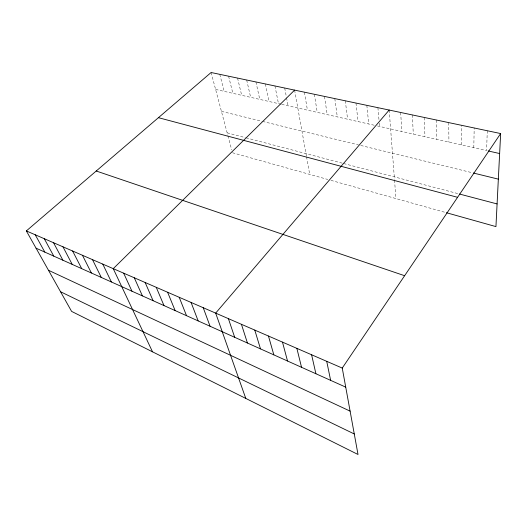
<?xml version="1.0" encoding="UTF-8"?>
<svg xmlns="http://www.w3.org/2000/svg" width="527" height="527" viewBox="0 0 527 527"><rect width="100%" height="100%" fill="white"/><g stroke="black" fill="none" stroke-linecap="round" stroke-linejoin="round"><path stroke-width="0.4" stroke-dasharray="2.63 1.98" d="M461.244 144.872L461.342 125.268M473.799 147.705L474.188 127.975M487.291 130.742L486.592 150.597L376.476 125.742M215.602 89.432L280.871 104.162M281.668 104.346L375.705 125.564M221.432 111.349L261.748 121.217M262.492 121.401L358.413 144.879M360.771 145.459L472.535 172.816M227.157 132.85L245.279 137.619M246.05 137.824L342.899 163.33M343.644 163.522L458.674 193.817M232.447 152.744L327.827 179.476M330.923 180.346L445.631 212.5M211.103 72.509L227.75 135.096M227.954 135.841L231.676 149.839M219.779 74.34L224.159 91.362M228.599 76.198L232.848 93.325M237.558 78.088L241.676 95.315M246.676 80.012L250.648 97.343M255.938 81.962L259.771 99.399M265.364 83.951L269.047 101.494M274.949 85.973L278.473 103.621M284.699 88.029L286.378 96.909M286.53 97.712L288.065 105.789M294.613 90.117L306.404 155.959M306.543 156.743L309.705 174.397M304.408 92.185L307.439 110.156M314.369 94.28L317.228 112.37M324.5 96.421L327.175 114.616M334.81 98.595L337.3 116.902M345.297 100.802L347.596 119.221M355.975 103.055L358.07 121.585M366.845 105.347L368.729 123.99M377.912 107.679L378.999 119.912M379.288 123.18L379.578 126.44M389.176 110.051L394.473 179.318M394.532 180.135L395.942 198.574M400.652 112.475L401.857 131.473M412.338 114.939L413.306 134.056M424.242 117.449L424.96 136.684M436.376 120.004L436.83 139.365M448.74 122.613L448.925 142.092"/><path stroke-width="0.79" d="M500.65 133.555L342.247 368.07L358.017 454.491L71.6 311.391L26.35 230.925L211.103 72.509L500.65 133.555L495.94 226.603L446.428 212.724M389.176 110.051L215.668 313.117L245.78 398.412M294.613 90.117L113.252 268.658L152.514 351.819M488.127 150.939L499.636 153.541M473.299 173.008L498.344 179.14M459.445 194.022L497.086 203.936M158.429 117.673L457.581 197.315M96.23 171.012L404.631 275.713M26.35 230.925L342.247 368.07M36.047 248.164L345.725 387.128M48.484 270.279L350.106 411.139M60.546 291.741L354.276 433.971M35.23 234.778L44.821 252.104M44.288 238.718L53.767 256.115M53.537 242.73L62.891 260.213M62.97 246.827L72.206 264.389M72.607 251.01L81.705 268.658M82.449 255.279L91.402 273.006M92.495 259.646L101.303 277.452M102.765 264.099L111.408 281.985M123.661 273.17L131.967 291.207M134.286 277.788L142.415 295.897M145.149 282.505L153.087 300.686M156.249 287.32L163.989 305.581M167.606 292.248L175.135 310.581M179.213 297.294L186.518 315.686M191.084 302.445L198.159 320.91M203.238 307.722L210.062 326.253M228.402 318.644L234.693 337.306M241.432 324.303L247.433 343.024M254.785 330.1L260.483 348.881M268.467 336.042L273.842 354.875M282.485 342.128L287.525 361.015M296.866 348.367L301.536 367.299M311.602 354.77L315.904 373.748M326.727 361.338L330.627 380.356"/></g></svg>
